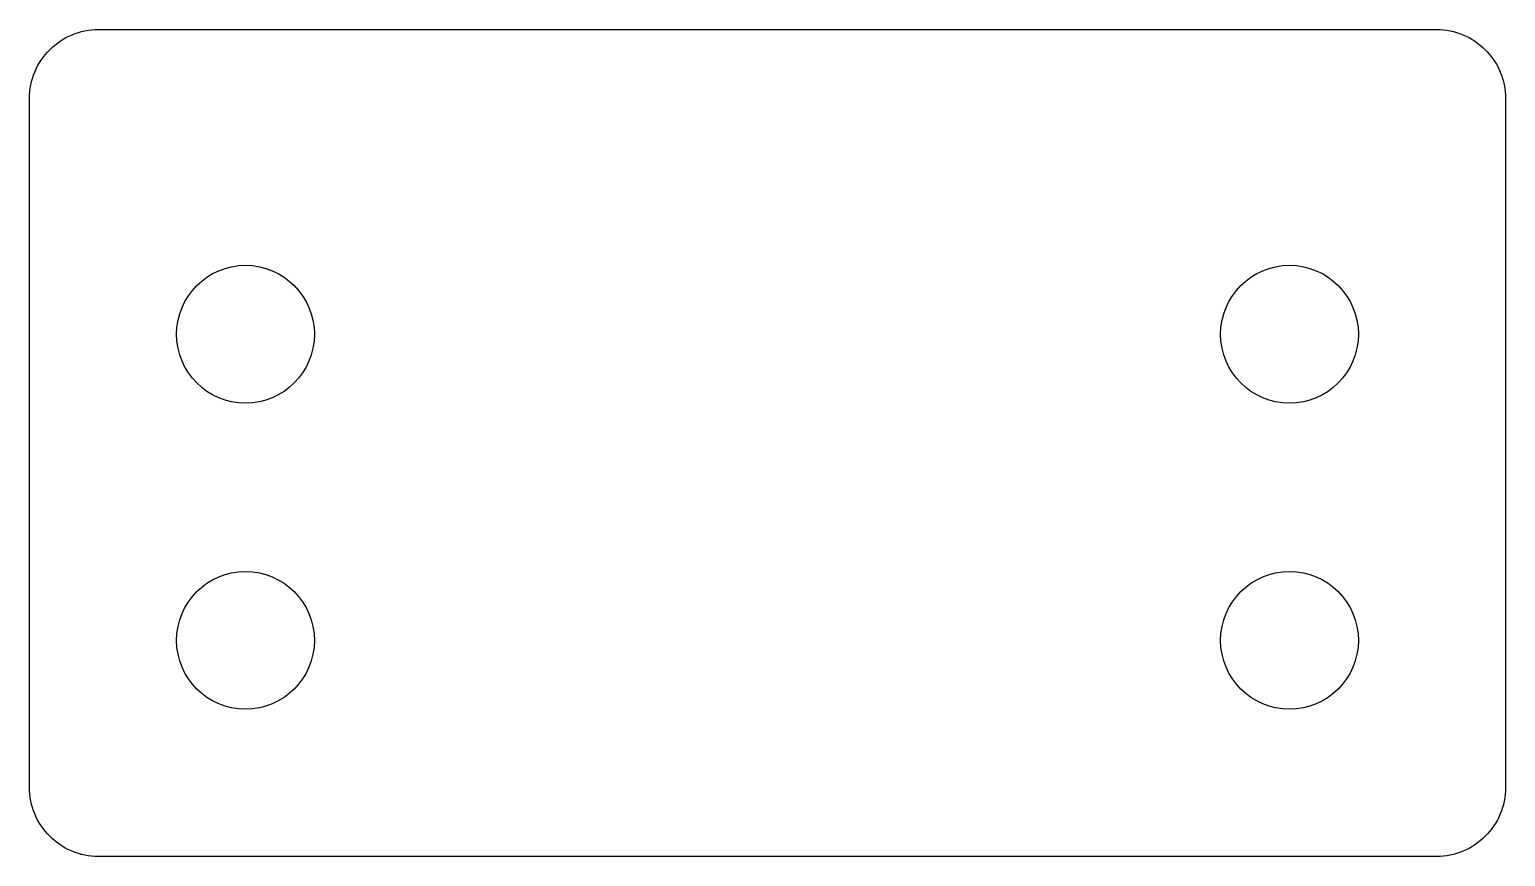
# Model space of a CAD drawing. Header units: millimetres. Extents: x -38.1 to 0, y 0 to 21.3.
import ezdxf

# ---------------------------------------------------------------- set-up
doc = ezdxf.new("R2010")
doc.units = ezdxf.units.MM
doc.layers.get('0').update_dxf_attribs({"linetype": 'CONTINUOUS'})

msp = doc.modelspace()

# ---------------------------------------------------------------- linework, layer by layer
msp.add_lwpolyline([(-38.1, 19.558, -0.414214), (-36.322, 21.336), (-1.778, 21.336, -0.414214), (0, 19.558), (0, 1.778, -0.414214), (-1.778, 0), (-36.322, 0, -0.414214), (-38.1, 1.778)], format="xyb", close=True)
for centre in [(-32.525, 13.475), (-5.575, 13.475), (-32.525, 5.575), (-5.575, 5.575)]:
    msp.add_circle(centre, 1.778)

doc.saveas('drawing.dxf')
